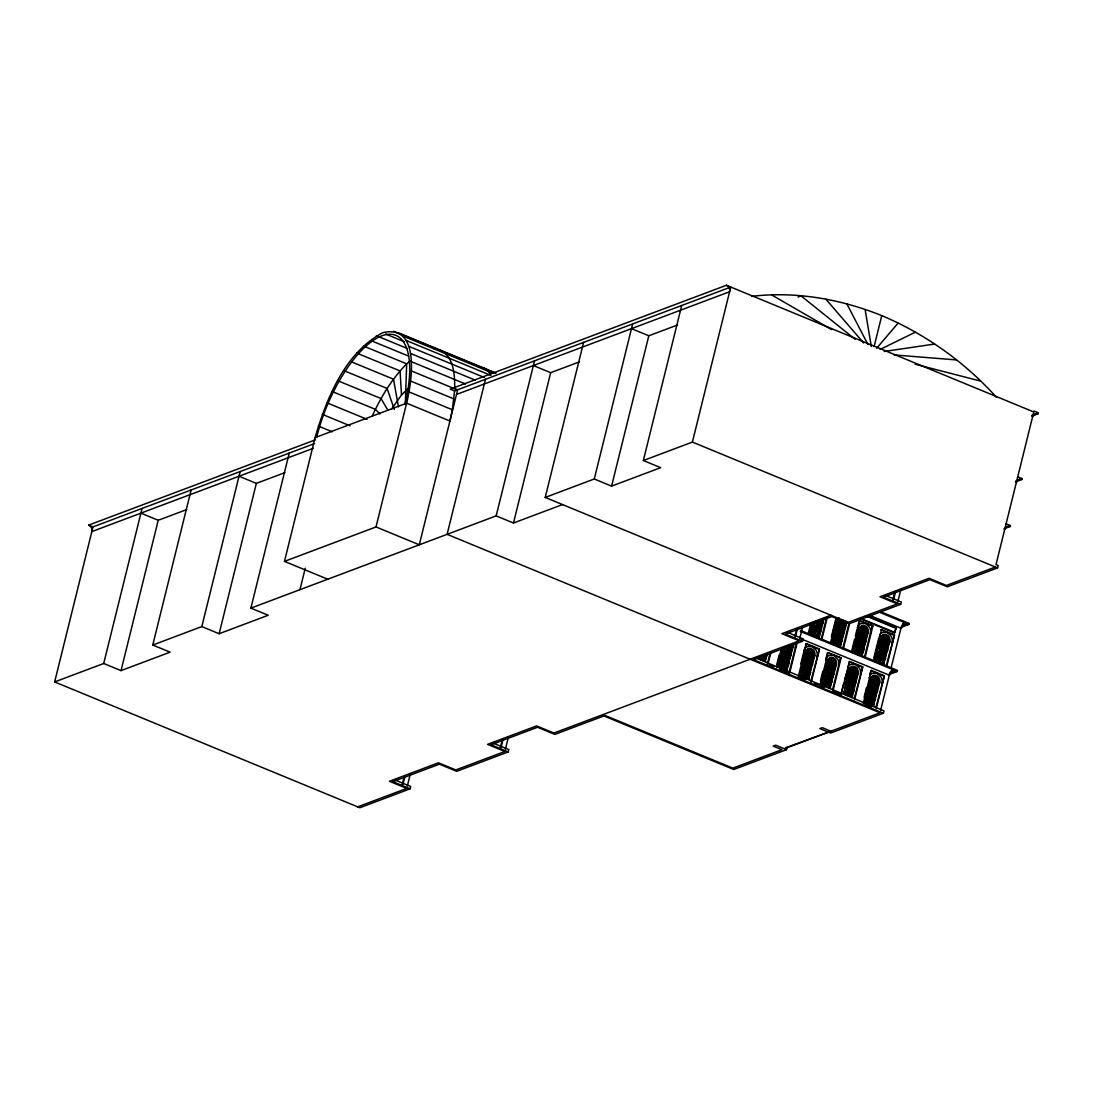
<?xml version="1.0" encoding="UTF-8"?>
<svg xmlns="http://www.w3.org/2000/svg" width="1093" height="1093" viewBox="0 0 1093 1093"><rect width="100%" height="100%" fill="white"/><g stroke="black" fill="none" stroke-linecap="round" stroke-linejoin="round"><path stroke-width="1.5" d="M405.298 404.369L406.678 363.846L409.971 360.936M284.467 561.378L376.006 526.949L406.623 403.194C411.774 382.359 421.065 323.405 382.55 332.75C344.445 353.504 326.766 398.03 315.085 437.624L284.467 561.378L327.75 579.222M315.085 437.624L406.623 403.194L449.92 421.037L452.352 409.752L454.579 390.911L730.766 287.049L692.388 442.078L643.34 460.536L681.704 305.493M788.012 664.64L784.118 663.027L788.75 664.353L786.618 670.269L793.176 646.51L790.704 646.072L792.439 646.783L792.439 644.201M813.26 651.278L812.345 654.994L814.08 655.704C815.146 652.043 811.293 647.493 807.508 649.338M835.721 664.626C837.06 660.527 831.787 655.609 828.234 658.942L835.721 662.044M844.848 622.764L844.11 623.037L845.845 623.748L845.845 621.166M849.165 668.82L848.715 669.982L857.363 673.548C858.702 669.449 853.428 664.53 849.876 667.878L857.377 670.965M879.018 682.469C879.974 679.04 876.682 674.668 873.006 675.911L872.091 679.614L879.756 682.196A5.11 4.386 69.4 0 0 876.586 675.72A5.11 4.386 69.4 0 0 871.094 678.63L870.356 678.903L872.446 676.102M889.128 641.605C890.467 637.506 885.18 632.574 881.627 635.921L889.128 639.009M394.969 779.992L410.708 786.482L410.121 788.832L359.843 807.741L54.65 681.936L93.014 526.894L314.565 443.567M54.65 681.936L103.712 663.478L142.076 508.436M103.712 663.478L121.022 670.624L158.225 520.282L186.712 509.57M121.022 670.624L170.084 652.166L152.76 645.034L191.138 489.992M152.76 645.034L201.822 626.576L240.187 471.548M201.822 626.576L219.133 633.721L256.349 483.379L284.822 472.668M219.133 633.721L268.195 615.263L250.884 608.132L289.249 453.089M299.933 589.687L305.248 568.21M485.47 379.298L447.105 534.327L880.002 712.786L784.337 748.76M402.251 784.542L404.246 776.467M402.989 784.268L404.984 776.194M407.32 786.045L410.094 774.841M250.884 608.132L496.167 515.882L534.532 360.84M496.167 515.882L513.478 523.014L550.681 372.686L579.167 361.961M995.422 566.994L946.36 585.452L929.05 578.306L879.988 596.764L897.312 603.896L848.25 622.354L545.216 497.438L583.594 342.396M500.362 747.639L501.96 741.177M501.1 747.366L503.094 739.292M505.431 749.156L508.204 737.939M410.121 788.832L392.811 781.686L439.413 764.171L456.724 771.303L508.245 751.929L508.819 749.579L493.08 743.09M545.216 497.438L594.278 478.98L632.642 323.938M594.278 478.98L611.588 486.125L648.805 335.783L677.291 325.072M760.673 657.508L760.209 659.393L761.411 657.235L758.733 656.702M761.083 659.748L762.012 655.991L762.75 655.704L761.083 659.748L763.023 660.555L764.431 654.912L767.108 655.431L764.431 654.912M766.371 655.718L764.977 661.347L767.341 654.502M767.3 664.312L770.087 653.013M768.037 664.038L770.825 652.74M776.754 664.653L779.145 654.967M776.686 667.604L781.481 648.231M782.041 661.593L779.91 667.509L782.602 668.028L783.995 662.399L779.364 661.06L778.899 662.945L783.531 664.271M784.227 661.456L779.596 660.131L784.227 661.456L786.086 653.942L781.454 652.617L780.989 654.488L785.621 655.814M783.066 666.156L778.435 664.831L777.97 666.703L783.531 646.878M784.569 648.709L783.626 652.48L784.364 652.193M781.864 668.315L783.995 662.399M783.49 661.73L786.086 653.942M787.711 647.357L785.58 653.272L781.686 651.674L786.318 652.999L788.176 645.485M789.173 659.94L785.28 658.328L785.744 656.456L789.638 658.054M786.441 653.628L791.072 654.967L786.441 653.628L786.905 651.756M791.277 651.483L787.37 649.87L788.572 647.725M783.462 668.397L784.856 662.754M785.088 661.811L788.982 663.424L784.35 662.085L786.946 654.297L790.84 655.896L786.209 654.57L786.946 654.297M787.179 653.354L789.037 645.84L792.944 647.452L788.313 646.113L789.037 645.84M788.244 663.697L790.116 656.183M790.348 655.24L792.206 647.725M794.707 636.946L796.701 628.871M795.444 636.673L797.439 628.598M788.941 673.233L796.387 643.176M797.466 641.482L789.679 672.96L779.582 668.793M799.775 638.449L802.549 627.245M874.086 346.659L881.764 315.604C840.804 299.113 795.854 291.107 751.793 296.326M755.673 657.972L883.977 710.874L883.39 713.223L753.528 659.68L802.576 641.236L803.164 638.886L787.425 632.396M800.8 663.888L803.587 652.576M804.735 650.69L803.997 650.963L806.47 643.64L819.463 648.996L811.32 681.882M808.11 634.323L810.91 623.01M806.47 643.64L798.341 676.526L805.555 679.504M808.847 634.036L811.252 624.349M803.683 670.515L801.552 676.43L804.243 676.963L805.637 671.321L801.005 669.995L800.541 671.867L805.172 673.192M804.708 675.078L800.076 673.753L799.611 675.624L806.156 651.865A5.11 4.386 69.4 0 1 811.648 648.941A5.11 4.386 69.4 0 1 814.818 655.431L808.26 679.19L810.391 673.288L805.76 671.949L809.667 673.561M810.46 634.473L813.575 621.89M811.348 653.997L807.153 652.849L808.069 649.146M804.065 660.322L807.959 661.921L809.817 654.406L807.221 662.194L805.281 661.402L807.877 653.6M811.675 635.552L813.807 629.636M814.695 623.338L813.301 628.981L814.039 628.707M810.022 648.996L808.888 653.559L809.626 653.286M803.505 677.236L805.637 671.321M805.131 670.651L807.727 662.864L805.869 670.378L801.237 669.053M815.747 630.442L813.616 636.358L815.747 630.442L811.853 628.844M815.241 629.787L817.837 621.985L815.979 629.5L811.348 628.174L815.979 629.5M508.245 751.929L490.921 744.798L537.524 727.269L554.848 734.4L603.896 715.956L733.772 769.486L786.509 749.661L787.083 747.311M808.738 677.318L804.831 675.706L806.033 673.561M805.992 671.006L810.623 672.345L805.992 671.006L807.194 668.861M810.828 668.861L806.935 667.249L807.864 663.492L812.495 664.831L807.864 663.492M812.919 660.404L809.025 658.792L809.954 655.035M818.561 631.604L816.43 637.52L814.49 636.713L815.419 632.956M810.623 654.283L811.744 649.707M805.104 677.318L806.497 671.676M806.73 670.733L808.588 663.219M808.82 662.276L812.727 663.888L808.096 662.549L810.692 654.762L814.586 656.374L811.894 655.841L810.036 663.355L810.774 663.082M816.621 630.798L815.884 631.085L820.515 632.41L816.621 630.798L814.49 636.713M818.712 622.341L817.974 622.627L822.605 623.953L818.712 622.341L816.854 629.869L820.747 631.467L820.01 631.74L818.056 630.948L820.652 623.147M806.32 678.398L808.451 672.482M818.206 621.685L820.16 622.491L820.624 620.605L822.564 621.411M809.899 672.619L811.757 665.104M811.99 664.161L813.848 656.647M819.777 632.683L818.848 636.44L814.954 634.842L815.692 634.555M820.01 631.74L821.868 624.226M823.029 619.526L822.1 623.283L822.838 623.01L818.944 621.411M819.122 638.039L823.958 618.501M810.582 682.155L819.463 648.996M821.103 639.678L826.294 618.679M821.84 639.391L827.428 616.78M820.447 680.884L822.838 671.198M826.376 659.612L825.639 659.885L827.387 652.849L841.104 657.918L832.962 690.803L840.175 693.782M831.363 636.782L835.353 620.633M830.489 642.971L836.487 618.734L835.749 619.021M836.937 641.249L832.292 639.911L832.77 638.039L837.402 639.364L835.995 645.007L831.363 643.681L831.828 641.796L836.459 643.121M833.003 637.096L837.634 638.421L839.492 630.907L834.861 629.582L834.396 631.467L839.028 632.792M825.338 679.436L823.207 685.352L821.253 684.546L827.797 660.787A5.11 4.386 69.4 0 1 833.29 657.863A5.11 4.386 69.4 0 1 836.459 664.353L829.915 688.125L827.961 687.319L830.093 681.404M839.082 617.805A5.11 4.386 69.4 0 0 837.921 619.909L831.363 643.681M827.51 659.899L827.073 661.06L828.795 661.771L829.71 658.068M823.616 677.701L827.51 679.299L829.368 671.785L826.773 679.573L824.832 678.78L827.428 670.979M831.472 663.328L826.841 662.003L831.472 663.328L828.877 671.116L826.923 670.323L829.519 662.522M833.317 644.474L835.448 638.558M841.583 622.45L836.951 621.125L841.583 622.45L838.987 630.251L837.033 629.445L839.629 621.657M831.664 657.918L830.53 662.481L831.267 662.208M825.147 686.158L827.278 680.242L825.884 685.885M828.877 671.116L830.735 663.601M835.271 645.28L837.402 639.364M836.896 638.708L839.492 630.907M838.987 630.251L840.845 622.737M827.415 680.871L826.021 686.513L828.152 680.597L832.046 682.21L827.415 680.871L828.152 680.597M832.005 679.668L828.111 678.056L829.314 675.898M832.934 675.898L829.04 674.299L829.505 672.414L834.137 673.753L829.505 672.414M834.096 671.211L830.202 669.599L831.404 667.44M835.025 667.44L831.131 665.842L831.595 663.957L836.227 665.295L831.595 663.957M840.49 645.362L836.596 643.763L837.798 641.605M837.757 639.063L842.389 640.389L837.757 639.063L838.959 636.905M842.58 636.905L838.686 635.306L839.889 633.148M844.684 628.448L840.777 626.849L841.706 623.092L846.337 624.417L841.706 623.092M834.724 663.642L832.265 663.205L833.399 658.628M839.656 620.619L838.918 620.892L842.375 622.327L842.963 619.977M827.647 679.942L830.243 672.14M832.333 663.683L830.475 671.198L834.369 672.81M836.869 645.362L838.263 639.719L842.156 641.331L837.525 640.006L838.263 639.719M838.495 638.79L840.353 631.262L844.247 632.874L839.615 631.549L840.353 631.262M840.585 630.333L844.479 631.932L839.848 630.606L842.443 622.805M829.587 680.734L832.183 672.946M838.085 646.441L840.216 640.525M833.986 663.916L834.915 660.199M829.915 688.125L831.308 682.483M833.399 674.026L831.541 681.54L832.279 681.267L828.385 679.655M835.489 665.569L833.631 673.083L829.737 671.485M841.419 641.605L840.025 647.247L846.569 623.475A5.11 4.386 69.4 0 0 846.733 622.204M841.651 640.662L843.509 633.148M843.741 632.205L845.613 624.69M832.634 689.464L840.367 658.191M842.744 648.6L848.742 624.376A7.665 6.585 69.4 0 0 848.974 622.45M843.482 648.313L849.48 624.089L848.742 624.376M828.494 732.16L786.058 747.585M843.687 683.344L840.886 694.656L849.767 661.484L862.746 666.839L854.617 699.725M844.479 680.119L848.018 668.533M847.635 667.399L849.767 661.484M851.802 650.554L854.603 639.241M855.395 636.017L856.994 629.554M858.128 627.655L857.404 627.942L859.139 620.892L872.87 625.975L865.123 657.235M852.144 651.893L859.877 620.619L872.87 625.975M845.927 681.253L845.463 683.139L850.094 684.464M853.114 672.25L848.482 670.924L853.114 672.25L851.256 679.764L846.624 678.439L847.089 676.553L851.72 677.892M843.632 693.194L849.452 669.708A5.11 4.386 69.4 0 1 854.945 666.785A5.11 4.386 69.4 0 1 858.101 673.274L852.294 696.76L842.894 693.468M861.858 649.447L859.726 655.363L857.773 654.557L859.904 648.641L863.798 650.253L861.667 656.169L868.225 632.396A5.11 4.386 69.4 0 0 865.055 625.92A5.11 4.386 69.4 0 0 859.563 628.83L853.018 652.603L853.483 650.718L858.114 652.043M851.365 666.99L850.45 670.692L851.174 670.419M867.487 630.087L859.986 626.999C863.538 623.652 868.812 628.584 867.487 632.683L860.56 629.828L861.475 626.111M844.848 694.274L846.979 688.358M861.134 639.829L856.502 638.503L861.134 639.829L858.538 647.63L856.584 646.824L859.18 639.036M857.472 637.287L861.366 638.899L863.224 631.371L860.628 639.173L858.688 638.367L861.284 630.579M853.305 666.839L852.171 671.403L852.909 671.129M863.415 625.961L862.295 630.538L863.019 630.265M843.359 691.596L847.253 693.194L848.919 689.164L846.788 695.08M848.428 688.494L851.023 680.707L849.152 688.221L845.258 686.623M850.518 680.051L852.376 672.523M856.912 654.201L859.043 648.286L857.65 653.928L854.958 653.395L857.09 647.493M858.538 647.63L860.396 640.115M851.734 690.325L849.603 696.241L847.662 695.435L848.127 693.549L852.021 695.162M852.485 693.276L848.592 691.678L849.056 689.792L853.688 691.131L849.056 689.792M853.647 688.59L849.753 686.978L850.955 684.819M854.576 684.833L850.682 683.221L851.146 681.335L855.778 682.674L851.146 681.335M856.666 676.376L852.772 674.764L853.237 672.878L857.868 674.217L855.737 680.133L851.843 678.521L852.308 676.649L856.202 678.247M859.399 647.985L864.03 649.31L859.399 647.985L860.328 644.228L864.235 645.826M864.7 643.955L860.792 642.342L861.257 640.471L865.902 641.796L861.257 640.471M865.861 639.255L861.967 637.643L862.432 635.771L866.325 637.369M866.79 635.498L862.896 633.885L863.361 632.014L867.992 633.339L863.361 632.014M855.04 667.55L853.906 672.127L854.644 671.84M865.15 626.672L864.016 631.248L864.754 630.975M849.794 689.519L847.662 695.435M851.884 681.062L850.026 688.576L853.92 690.189M853.975 672.605L852.116 680.119L856.01 681.731M859.904 648.641L857.773 654.557M860.136 647.712L861.994 640.184M862.227 639.255L866.134 640.853L861.503 639.528L864.098 631.74M855.04 682.947L853.182 690.462L851.242 689.656L853.838 681.868M853.332 681.199L855.928 673.411M863.443 640.334L866.039 632.533M856.557 669.135L855.641 672.837L856.379 672.564M866.667 628.256L865.752 631.959L866.489 631.686M851.556 697.047L852.95 691.404M863.292 649.584L865.164 642.069M865.396 641.14L867.255 633.612M854.275 698.386L862.746 666.839M864.385 657.521L872.132 626.248M864.126 697.115L866.53 687.429M869.632 674.914L870.329 672.099M873.854 657.863L878.649 638.476M863.265 703.305L871.408 670.405L884.401 675.761L876.258 708.647M873.785 660.814L881.518 629.541L894.511 634.896L886.765 666.17M872.665 689.628L868.033 688.303L872.665 689.628L870.807 697.143L866.175 695.817L866.64 693.932L871.271 695.271M883.117 635.033L882.201 638.749L882.939 638.462M866.489 703.195L868.621 697.279M882.775 648.75L878.144 647.425L882.775 648.75L880.179 656.551L878.239 655.745L880.835 647.958M884.865 640.293L880.234 638.968L884.865 640.293L882.27 648.094L880.33 647.288L882.925 639.501M892.817 600.043L894.416 593.581M893.555 599.77L895.563 591.696M874.946 675.761L873.826 680.338L874.55 680.051M880.917 636.877L880.466 638.025L883.936 639.46L885.07 634.883M869.837 698.359L868.443 704.001L870.575 698.085L865.943 696.76L870.575 698.085M870.069 697.43L871.927 689.902M872.159 688.973L874.755 681.171L872.897 688.686L868.266 687.36L872.897 688.686M878.553 663.123L880.685 657.207L879.291 662.85M880.179 656.551L882.037 649.037M882.27 648.094L884.141 640.58M870.506 702.198L869.304 704.357L871.435 698.441L875.329 700.053L870.697 698.714L871.435 698.441M877.857 687.169L873.949 685.571L874.427 683.685L878.321 685.297M879.879 661.607L879.414 663.478L881.545 657.576L885.453 659.175L880.821 657.849L880.357 659.721L884.251 661.333M886.341 652.876L882.447 651.264L882.912 649.392L887.543 650.718L882.912 649.392M887.502 648.176L883.609 646.564L884.811 644.419M888.431 644.419L884.538 642.807L885.002 640.935L889.634 642.26L885.002 640.935M876.682 676.471L875.548 681.048L876.285 680.775M888.131 640.607L885.672 640.17L886.792 635.593M873.526 689.984L872.788 690.257L877.419 691.596L873.526 689.984L871.668 697.498L875.561 699.11M875.616 681.526L874.892 681.813L879.523 683.139L875.616 681.526L873.758 689.041L877.652 690.653L876.928 690.926L874.974 690.134L877.57 682.333M883.65 649.119L881.778 656.633L885.685 658.232L884.947 658.519L886.806 650.991M885.74 640.662L883.882 648.176L887.776 649.775M871.258 705.163L873.389 699.247M876.695 691.869L874.824 699.383L872.883 698.577L875.479 690.79M888.896 642.534L887.038 650.062L885.084 649.256L887.68 641.454M878.198 678.056L877.283 681.759L878.021 681.486M887.393 640.881L888.322 637.178M897.886 601.546L900.659 590.343M874.591 700.326L873.198 705.969L879.756 682.196L871.094 678.63L865.273 702.116L873.935 705.682M876.928 690.926L878.786 683.412M883.499 658.369L881.368 664.284L883.322 665.091L884.715 659.448M880.466 638.025L881.204 637.752A5.11 4.386 69.4 0 1 886.696 634.842A5.11 4.386 69.4 0 1 889.866 641.318L883.322 665.091M802.576 641.236L785.266 634.09L831.869 616.561L849.193 623.707L900.7 604.333L901.274 601.983L885.535 595.494M875.917 707.308L884.401 675.761M886.04 666.443L894.511 634.896M894.361 632.82L896.26 627.847L894.361 632.82L861.298 619.184M880.589 710.436L890.003 672.386M891.109 667.905L901.11 627.601L904.553 622.6M880.944 611.834L909.103 623.447L908.87 624.376L900.099 627.683M900.7 604.333L883.376 597.188L929.979 579.659L947.303 586.804L997.581 567.895L998.169 565.546L995.996 564.657L1034.019 411.023L1038.35 412.812L1038.118 413.741A8.963 7.692 69.4 0 0 1032.625 416.665M1004.727 529.422A5.11 4.386 69.4 0 1 1010.219 526.498L1010.451 525.555L1006.12 523.779M1016.353 482.437A5.11 4.386 69.4 0 1 1021.846 479.526L1022.078 478.584L1017.747 476.794M892.926 669.585L889.306 675.201L800.117 638.435M869.632 615.318L900.933 628.215L903.023 625.415L906.425 625.305M800.472 630.429L897.476 670.419L897.244 671.362L891.41 672.523L889.306 675.201L891.396 672.4L894.798 672.291M900.933 628.215L903.733 625.155L908.87 624.376L877.87 611.602M372.112 416.378C380.774 397.224 391.827 378.875 406.678 363.846L363.382 346.003M391.69 408.905L401.514 394.969L407.88 388.739M805.869 650.977L806.579 650.021L814.08 653.122M876.723 348.189L898.05 323.145M880.111 349.446L915.265 332.231M313.404 448.267L91.853 531.594A5.11 4.386 69.4 0 0 88.683 525.105L315.481 439.81M1033.787 411.965L726.435 285.259L450.248 389.135L454.579 390.911M456.491 394.45L729.605 291.735A5.11 4.386 69.4 0 0 726.435 285.259M798.04 297.036L801.06 295.889L855.272 339.404M513.478 523.014L562.54 504.57M611.588 486.125L660.65 467.667L643.34 460.536M1031.956 415.217L1036.751 413.414M1031.724 416.146L1038.118 413.741M1015.834 480.934L1022.078 478.584M1015.506 481.904L1021.846 479.526M1007.322 526.73L1010.451 525.555M1003.88 528.875L1010.219 526.498M830.94 615.209L781.878 633.667L799.188 640.799L553.905 733.048L536.595 725.916L487.533 744.36L504.843 751.492L455.795 769.95L438.471 762.805L389.422 781.263L406.733 788.395L357.671 806.853M820.16 622.491L820.884 622.204M817.373 623.871L812.741 622.532M816.908 625.742L812.277 624.417L811.812 626.303L816.444 627.628M817.783 626.098L817.045 626.385L820.939 627.983M840.64 621.616L841.378 621.33M818.056 630.948L818.794 630.661M815.282 632.328L810.651 630.989L811.115 629.117L815.009 630.716M842.375 622.327L843.113 622.054M814.818 634.2L810.186 632.874M841.118 624.335L836.487 623.01M841.979 624.69L841.241 624.964L845.149 626.576M844.397 623.611L841.801 631.412L842.539 631.126M845.845 623.748L846.569 623.475L837.921 619.909M840.654 626.207L836.022 624.882L835.558 626.767L840.189 628.092M840.777 626.849L841.514 626.576M762.286 657.59L761.548 657.863L765.442 659.475M790.99 646.646L788.395 654.434L789.132 654.16M837.033 629.445L837.771 629.172M841.05 628.448L840.312 628.721L844.206 630.333M792.439 646.783L793.176 646.51A5.11 4.386 69.4 0 0 793.176 643.914M837.539 630.101L834.943 637.902L835.68 637.629M787.247 649.242L782.615 647.917L782.151 649.788L786.782 651.114M787.37 649.87L788.108 649.597M796.073 647.124L795.335 647.398A7.665 6.585 69.4 0 0 795.335 643.517M784.132 653.136L781.536 660.923L782.274 660.65M842.307 632.068L839.711 639.87L840.449 639.583M838.563 634.664L833.932 633.339L833.467 635.224L838.099 636.55M838.686 635.306L839.424 635.019M788.9 655.103L786.304 662.891L787.042 662.618M785.157 657.699L780.525 656.374L780.06 658.246L784.692 659.571M860.56 629.828L861.298 629.541M785.28 658.328L786.017 658.054M807.153 652.849L807.891 652.576M862.76 633.257L858.128 631.932L857.663 633.803L862.295 635.129M836.596 643.763L837.334 643.476M862.896 633.885L863.62 633.612M786.81 663.56L784.678 669.476L782.725 668.67L783.654 664.913L787.547 666.511M812.345 654.994L813.083 654.721M809.353 656.278L804.721 654.953M871.121 633.011L870.383 633.298A7.665 6.585 69.4 0 0 869.714 627.519L865.642 623.57L860.533 623.734A7.665 6.585 69.4 0 0 857.404 627.942M881.518 629.541L880.78 629.814L893.773 635.17M783.927 666.511L783.189 666.785L787.083 668.397M811.894 655.841L812.632 655.568M858.688 638.367L859.412 638.093M861.83 637.014L857.199 635.689M810.227 656.647L809.489 656.92L813.383 658.519M861.967 637.643L862.691 637.369M814.08 655.704L814.818 655.431L806.156 651.865M808.888 658.164L804.257 656.838L803.792 658.71L808.424 660.049M809.025 658.792L809.763 658.519M817.714 656.046L816.977 656.319A7.665 6.585 69.4 0 0 816.307 650.554L812.236 646.591L807.126 646.769A7.665 6.585 69.4 0 0 803.997 650.963M805.281 661.402L806.019 661.115M809.298 660.404L808.56 660.678L812.454 662.276M805.787 662.057L803.191 669.859L803.915 669.572M902.531 625.729L906.193 624.417L903.515 623.311M860.669 641.714L856.038 640.389M904.362 625.237L909.103 623.447M863.948 640.99L861.352 648.791L862.09 648.504M905.851 625.114L907.982 624.308L904.212 622.764M860.792 642.342L861.53 642.069M860.205 643.586L855.573 642.26M879.045 636.864L879.783 636.591M807.262 664.735L802.631 663.41M810.541 664.025L807.946 671.812L808.683 671.539M859.74 645.471L855.109 644.146M808.123 665.104L807.399 665.377L811.293 666.976M856.584 646.824L857.322 646.55M860.601 645.826L859.863 646.1L863.771 647.712M806.798 666.621L802.166 665.295L801.702 667.167L806.333 668.506M806.935 667.249L807.659 666.976M883.936 639.46L884.674 639.186M827.073 661.06L836.459 664.353M858.579 650.171L853.947 648.846M885.672 640.17L886.396 639.897M828.795 661.771L829.532 661.497M859.44 650.526L858.702 650.8L862.596 652.412M884.401 642.178L879.769 640.853L879.305 642.725L883.936 644.064M858.975 652.412L858.237 652.685L862.131 654.283M884.538 642.807L885.275 642.534M832.265 663.205L833.003 662.918M830.994 665.213L826.363 663.875L825.898 665.76L830.53 667.085M892.762 641.933L892.025 642.219A7.665 6.585 69.4 0 0 891.355 636.454L887.284 632.492L882.174 632.656A7.665 6.585 69.4 0 0 879.715 635.129M834.273 664.489L831.677 672.277L832.415 672.004M883.472 645.936L878.84 644.61L878.376 646.482L883.007 647.821M804.831 675.706L805.568 675.433M831.131 665.842L831.869 665.569M880.33 647.288L881.067 647.015M883.609 646.564L884.346 646.291M839.356 664.968L838.632 665.241A7.665 6.585 69.4 0 0 837.962 659.475L833.877 655.513L828.767 655.691A7.665 6.585 69.4 0 0 825.639 659.885M830.065 668.971L825.434 667.632M826.923 670.323L827.661 670.036M830.202 669.599L830.94 669.326M885.084 649.256L885.822 648.982M882.311 650.636L879.633 650.103M885.59 649.911L882.994 657.713L881.054 656.907M882.447 651.264L883.185 650.991M881.846 652.521L877.214 651.182M828.904 673.671L824.272 672.332L823.808 674.217L828.439 675.542M881.382 654.393L876.75 653.067M829.04 674.299L829.778 674.026M878.239 655.745L878.963 655.472M878.731 656.415L876.6 662.331L874.66 661.525L881.204 637.752L889.866 641.318M827.975 677.428L823.343 676.089M824.832 678.78L825.57 678.493M848.715 669.982L858.101 673.274L857.363 673.548M880.821 657.849L881.545 657.576M828.111 678.056L828.849 677.783M880.22 659.093L875.589 657.767M880.357 659.721L881.081 659.448M851.16 671.444L848.564 679.245L849.302 678.958M879.756 660.964L875.124 659.639M826.814 682.114L822.182 680.789M827.688 682.483L826.95 682.756L830.844 684.355M826.349 683.999L821.717 682.674M852.649 674.135L848.018 672.796L847.553 674.682L852.185 676.007M827.21 684.355L826.486 684.628L830.379 686.24M852.772 674.764L853.51 674.49M846.624 678.439L851.256 679.764M861.011 673.889L860.273 674.162A7.665 6.585 69.4 0 0 859.604 668.397L855.518 664.448L850.422 664.612A7.665 6.585 69.4 0 0 847.949 667.085M871.408 670.405L870.67 670.692L883.663 676.048M851.843 678.521L852.581 678.247M849.07 679.901L846.474 687.702L847.212 687.415M850.559 682.592L847.867 682.059M850.682 683.221L851.42 682.947M868.921 677.742L869.659 677.455M849.616 686.349L844.985 685.01M849.753 686.978L850.491 686.705M872.091 679.614L872.829 679.34M890.904 672.714L893.705 671.567L891.533 670.665M893.049 671.963L894.566 671.389L891.888 670.296M893.637 671.99L895.454 671.307L892.243 669.982M894.224 672.099L896.356 671.293L892.585 669.736M872.801 680.365L870.206 688.166L870.943 687.893M888.554 674.641L897.244 671.362L800.336 631.412M851.242 689.656L851.966 689.382M848.455 691.049L845.777 690.516M848.592 691.678L849.329 691.404M847.253 693.194L847.99 692.921M874.291 683.057L869.659 681.718M873.826 684.928L869.195 683.603M873.949 685.571L874.687 685.284M882.652 682.811L881.914 683.084A7.665 6.585 69.4 0 0 881.245 677.318L877.16 673.37L872.064 673.534A7.665 6.585 69.4 0 0 869.604 676.007M873.362 686.814L868.73 685.475M874.222 687.169L873.485 687.442L877.392 689.055M870.711 688.822L868.115 696.624L868.853 696.35M874.974 690.134L875.712 689.847M872.2 691.514L867.569 690.175M871.736 693.386L867.104 692.06M866.175 695.817L870.807 697.143M872.597 693.741L871.859 694.028L875.753 695.626M872.883 698.577L873.621 698.304M870.11 699.971L865.478 698.632L865.014 700.517L869.645 701.843M870.971 700.326L870.233 700.599L874.127 702.212M883.39 713.223L830.653 733.048L819.832 728.594L822.291 727.665L830.94 731.231M884.21 351.468L934.529 344.049M434.29 349.104L436.954 349.118L393.658 331.275M894.279 354.938L956.389 359.925M915.087 364.201L980.681 381.115M438.539 349.637C454.046 354.924 454.784 375.022 454.729 388.807L411.446 370.964M480.237 366.961L484.991 368.519L490.812 373.82M631.481 328.638L648.805 335.783M533.37 365.54L550.681 372.686M692.388 442.078L997.581 567.895M398.412 332.832L495.812 372.986M438.498 349.76L495.703 373.341M402.525 335.879L493.749 373.478M405.927 340.374L490.962 375.432M385.651 334.021L404.191 341.672M408.563 346.249L484.322 377.481M376.388 335.742L407.32 348.489M410.381 353.381L475.305 380.159M371.511 340.825L408.618 356.113M411.337 361.674L465.454 383.971M453.335 387.974L457.666 389.75L419.288 544.792L376.006 526.949M356.755 353.094L400.052 370.937L401.514 394.969M410.681 381.088L453.978 398.945M351.755 361.974L393.494 379.189L398.48 406.869M409.069 391.909L452.352 409.752M343.83 370.595L387.127 388.439L394.3 409.424M337.751 380.706L381.047 398.549L387.742 410.053M903.87 622.996L907.081 624.322M903.16 623.693L905.332 624.581M902.818 624.13L904.512 624.827M902.476 624.622L903.733 625.155M902.149 625.169L903.037 625.538M332.067 391.485L375.35 409.329L379.927 413.919M867.924 616.165L896.26 627.847M865.615 615.796L895.522 628.12M860.464 618.269L895.085 632.546M326.875 402.771L367.07 419.343M859.563 628.83L868.225 632.396M863.224 631.371L858.592 630.046L862.486 631.658M884.073 644.692L887.967 646.291M322.257 414.343L350.088 425.819M835.831 628.366L839.725 629.978M815.897 621.179L817.837 621.985M834.861 629.582L838.755 631.194M821.403 626.111L817.509 624.499L816.58 628.256L820.474 629.869M839.151 633.421L843.045 635.033M885.876 654.748L881.983 653.149L881.518 655.021L885.412 656.633M838.222 637.178L842.116 638.79M833.727 636.823L837.634 638.421M855.382 645.744L859.276 647.357M877.023 654.666L880.917 656.278M859.043 648.286L854.412 646.96L858.306 648.573M880.685 657.207L876.053 655.882L879.947 657.494M318.309 426.038L332.217 431.776M832.77 638.039L836.664 639.651M859.166 648.928L863.06 650.526M817.359 633.762L819.313 634.568M837.06 641.878L840.954 643.49M881.832 662.413L883.786 663.205M891.191 671.116L892.885 671.812M890.85 671.608L892.107 672.127M890.522 672.154L891.41 672.523M841.104 657.918L828.111 652.562L819.982 685.448L824.313 687.237M805.732 643.914L818.725 649.269M849.029 661.771L862.008 667.113M871.517 676.799L879.018 679.887M809.817 654.406L805.186 653.081L809.08 654.68M870.861 679.573L874.755 681.171M853.237 672.878L857.131 674.49M870.124 679.846L874.017 681.445M785.034 646.837L786.974 647.643M787.848 647.999L791.742 649.597M830.666 667.714L834.56 669.326M788.859 652.562L790.813 653.354M825.707 669.244L829.601 670.842M807.727 662.864L803.095 661.538L806.989 663.137M829.368 671.785L824.737 670.46L828.631 672.058M851.023 680.707L846.392 679.381L850.286 680.98M781.454 652.617L785.348 654.215M876.217 693.754L872.323 692.142L871.394 695.899L875.288 697.512M828.576 676.171L832.47 677.783M850.217 685.106L854.111 686.705M786.769 661.019L788.709 661.811M806.456 669.135L810.364 670.733M801.975 668.779L805.869 670.378M827.278 680.242L822.646 678.917L826.54 680.515M848.919 689.164L844.288 687.839L848.195 689.437M779.364 661.06L783.257 662.672M801.005 669.995L804.899 671.594M762.012 655.991L765.906 657.59M805.295 673.834L809.203 675.433M869.768 702.485L873.662 704.083M757.053 657.508L765.715 661.074M778.694 666.429L787.356 669.995M800.349 675.351L808.998 678.917M821.991 684.273L830.653 687.839M769.472 664.64L773.803 666.416M814.203 683.07L818.534 684.86M864.713 703.892L871.927 706.87M239.025 476.234L256.349 483.379M786.509 749.661L775.688 745.194L773.229 746.123L781.891 749.689L732.829 768.133L602.967 714.603M140.915 513.136L158.225 520.282M88.683 525.105L93.014 526.894M881.764 315.604C925.361 334.021 964.832 362.125 996.488 397.305M771.74 294.987L831.595 329.58M825.994 299.304L863.607 342.929M846.993 304.086L867.828 344.268M865.11 309.565L871.326 346.481M316.71 437.022A91.976 36.82 -67.6 0 1 381.785 335.852A91.976 36.82 -67.6 0 1 405.011 403.809"/></g></svg>
